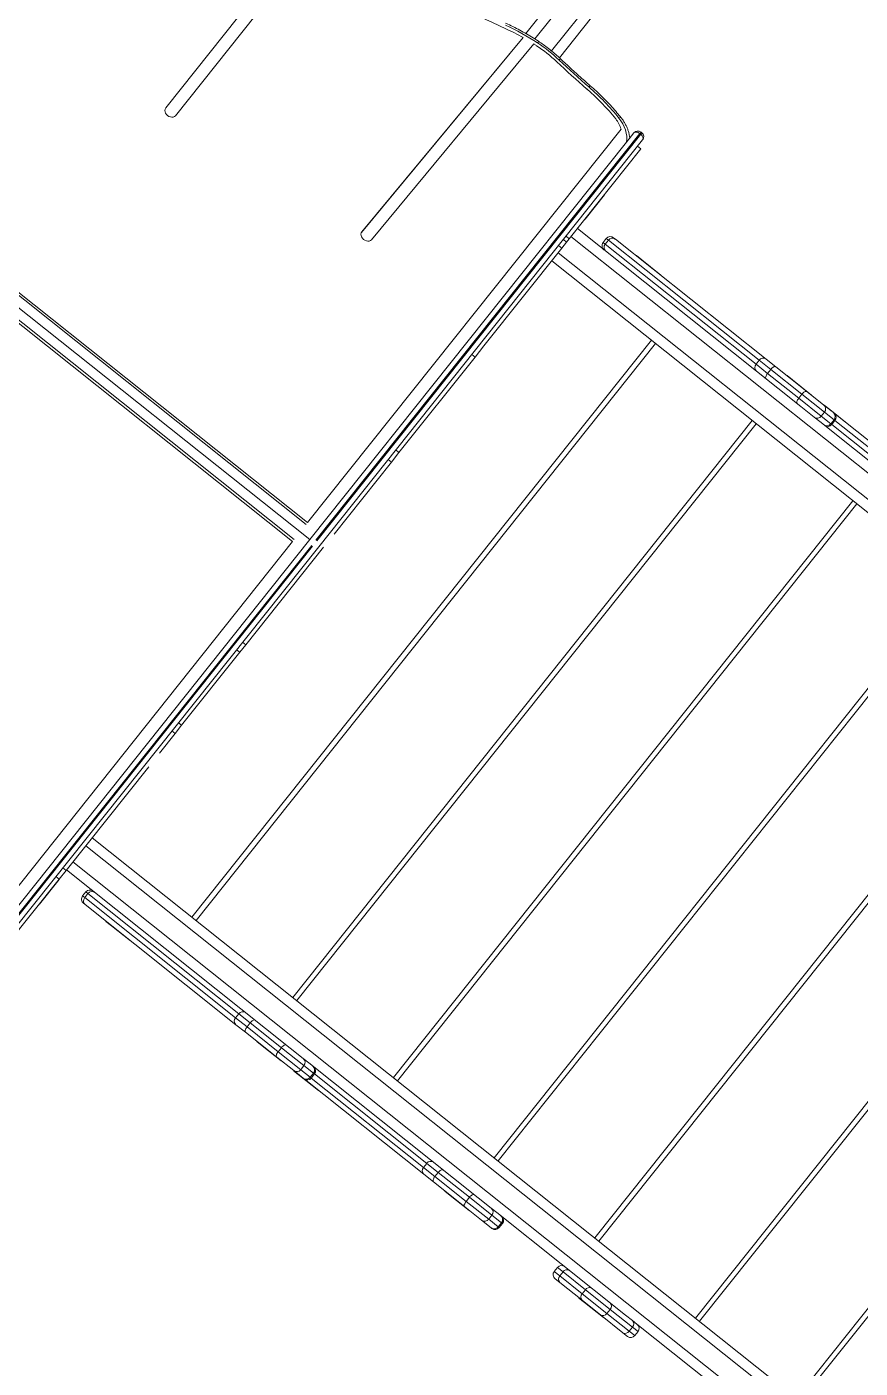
# Model space of a CAD drawing. Header units: millimetres. Extents: x -229914 to 856942, y -268655 to 87212.
# Drawn here: x -140658 to -139850, y 22597 to 23899 of the extents above; entities that cross this region are included whole.
import ezdxf

# ---------------------------------------------------------------- set-up
doc = ezdxf.new("R2010")
doc.units = ezdxf.units.MM

# ---------------------------------------------------------------- blocks, each defined once
blk = doc.blocks.new('Т912NEW')
at = {"color": 7, "linetype": 'Continuous', "lineweight": 15}
for p, q in [((-2231.3, 522.2), (-2231.3, 1057)), ((-2191.3, 1057), (-2191.3, 524.1)), ((-2235.9, 272.4), (-2230.9, 517.6)), ((-2235.9, 271.8), (-2230.9, 515)), ((-2230.9, 515), (-2230.9, 517.6)), ((-2223.9, 272.2), (-2218.9, 519.2)), ((-2089.3, 504.8), (-2089.3, 512)), ((-2083.3, 517), (-2084.3, 517)), ((-2084.3, 515.2), (-2084.3, 10.4)), ((-2083.3, 515.2), (-2084.3, 515.2)), ((-2083.3, 10.4), (-2083.3, 515.2)), ((-2078.3, 512), (-2078.3, 7.2)), ((-2459.8, 495.1), (-2459.8, 247.9)), ((-2101.3, 18.9), (-2101.3, 507.2)), ((-2089.5, 505.7), (-2089.3, 505.5)), ((-2089.3, 7.2), (-2089.3, 500.7)), ((-2078.3, 504.2), (-2074.3, 504.2)), ((-2074.3, 504.2), (-2074.3, 392.6)), ((-2447.8, 492.8), (-2447.8, 247.9)), ((-2074.1, 447.3), (-2074.3, 447.3)), ((-2074.1, 417), (-2074.1, 447.4)), ((-2074.3, 417), (-2074.1, 417)), ((-2041.3, 420.2), (-2039.1, 420.2)), ((-2039.1, 420.2), (-1852, 420.2)), ((-2013.2, 420.4), (-2013.2, 420.2)), ((-2006.4, 420.4), (-2013.2, 420.4)), ((-1982.8, 420.4), (-2006.4, 420.4)), ((-1982.8, 420.2), (-1982.8, 420.4)), ((-1852, 420.2), (-1840.1, 420.2)), ((-1840.1, 420.2), (-1801.4, 420.2)), ((-1826.1, 420.4), (-1826.1, 420.2)), ((-1819.3, 420.4), (-1826.1, 420.4)), ((-1795.7, 420.4), (-1819.3, 420.4)), ((-1801.4, 420.2), (-1780.4, 420.2)), ((-1795.7, 420.2), (-1795.7, 420.4)), ((-1780.4, 420.2), (-1768.6, 420.2)), ((-1773.2, 420.4), (-1780, 420.4)), ((-1779.9, 420.4), (-1779.9, 420.2)), ((-1749.6, 420.4), (-1773.2, 420.4)), ((-1768.6, 420.2), (-1767.6, 420.2)), ((-1767.6, 420.2), (-1618.8, 420.2)), ((-1749.6, 420.2), (-1749.6, 420.4)), ((-2074.3, 405.2), (-1796.8, 405.2)), ((-2046.3, 415.2), (-2046.3, 410.2)), ((-1856.6, 415.2), (-2043.7, 415.2)), ((-2043.7, 410.2), (-2043.7, 415.2)), ((-2043.7, 410.2), (-1856.6, 410.2)), ((-1842.3, 415.2), (-1856.6, 415.2)), ((-1856.6, 410.2), (-1856.6, 415.2)), ((-1856.6, 410.2), (-1842.3, 410.2)), ((-1803.6, 415.2), (-1842.3, 415.2)), ((-1842.3, 410.2), (-1842.3, 415.2)), ((-1842.3, 410.2), (-1803.6, 410.2)), ((-1775.6, 415.2), (-1803.6, 415.2)), ((-1803.6, 410.2), (-1803.6, 415.2)), ((-1803.6, 410.2), (-1775.6, 410.2)), ((-1780.4, 405.2), (-1796.8, 405.2)), ((-1773.6, 405.2), (-1780.4, 405.2)), ((-1775.6, 410.2), (-1775.6, 415.2)), ((-1763.8, 415.2), (-1775.6, 415.2)), ((-1775.6, 410.2), (-1763.8, 410.2)), ((-1773.6, 405.2), (-1563.5, 405.2)), ((-1763.8, 410.2), (-1763.8, 415.2)), ((-1762.6, 410.2), (-1762.6, 415.2)), ((-2078.3, 392.6), (-2074.3, 392.6)), ((-2074.3, 388.5), (-2074.3, 392.6)), ((-2078.3, 388.5), (-2074.3, 388.5)), ((-2078.3, 380.9), (-2074.3, 380.9)), ((-2074.3, 380.9), (-2074.3, 388.5)), ((-2074.3, 380.9), (-2074.3, 259.6)), ((-1149, 365.2), (-2074.3, 365.2)), ((-1945.4, 365.2), (-1945.4, -350.8)), ((-1820.4, 365.2), (-1820.4, -350.8)), ((-1695.5, 365.2), (-1695.5, -350.8)), ((-1570.6, 365.2), (-1570.6, -350.8)), ((-1445.6, 365.2), (-1445.6, -350.8)), ((-1320.7, 365.2), (-1320.7, -350.8)), ((-1195.7, 353.2), (-1195.7, -338.8)), ((-2074.3, 245.8), (-2074.3, 259.6)), ((-2078.3, 245.8), (-2074.3, 245.8)), ((-2074.3, 245.8), (-2074.3, 127.3)), ((-2078.3, 127.3), (-2074.3, 127.3)), ((-2074.3, 115.4), (-2074.3, 127.3)), ((-2078.3, 115.4), (-2074.3, 115.4)), ((-2074.3, 115.4), (-2074.3, 26.1)), ((-3077.3, 18.9), (-2101.3, 18.9)), ((-3077.3, 16.4), (-2101.3, 16.4)), ((-3089.3, 7.2), (-2089.3, 7.2)), ((-2089.3, -496.8), (-2089.3, 7.2)), ((-2084.3, 4), (-2084.3, -500.2)), ((-2083.3, -500.2), (-2083.3, 4)), ((-2078.3, 7.2), (-2078.3, -497)), ((-2074.3, 9.8), (-2074.3, -111.4)), ((-2101.3, -2), (-3077.3, -2)), ((-2101.3, -4.6), (-3077.3, -4.6)), ((-2101.3, -496.1), (-2101.3, -4.6)), ((-2078.3, -111.4), (-2074.3, -111.4)), ((-2074.3, -111.4), (-2074.3, -120.7)), ((-2078.3, -120.7), (-2074.3, -120.7)), ((-2074.3, -120.7), (-2074.3, -211.3)), ((-2078.3, -211.3), (-2074.3, -211.3)), ((-2078.3, -221.4), (-2074.3, -221.4)), ((-2074.3, -221.4), (-2074.3, -211.3)), ((-2074.3, -221.4), (-2074.3, -246)), ((-2074.3, -262.7), (-2074.3, -391.5)), ((-2074.3, -350.8), (-1149, -350.8)), ((-2078.3, -391.5), (-2074.3, -391.5)), ((-2078.3, -402.1), (-2074.3, -402.1)), ((-1796.8, -390.8), (-2074.3, -390.8)), ((-2074.3, -391.5), (-2074.3, -402.1)), ((-2074.3, -402.1), (-2074.3, -484.3)), ((-2074.1, -402.7), (-2074.3, -402.7)), ((-2074.1, -433), (-2074.1, -402.6)), ((-2046.3, -395.8), (-2046.3, -400.8)), ((-1856.6, -395.8), (-2043.7, -395.8)), ((-2043.7, -400.8), (-2043.7, -395.8)), ((-2043.7, -400.8), (-1856.6, -400.8)), ((-1842.3, -395.8), (-1856.6, -395.8)), ((-1856.6, -400.8), (-1856.6, -395.8)), ((-1856.6, -400.8), (-1842.3, -400.8)), ((-1803.6, -395.8), (-1842.3, -395.8)), ((-1842.3, -400.8), (-1842.3, -395.8)), ((-1842.3, -400.8), (-1803.6, -400.8)), ((-1775.6, -395.8), (-1803.6, -395.8)), ((-1803.6, -400.8), (-1803.6, -395.8)), ((-1803.6, -400.8), (-1775.6, -400.8)), ((-1796.8, -390.8), (-1780.4, -390.8)), ((-1780.4, -390.8), (-1773.6, -390.8)), ((-1775.6, -400.8), (-1775.6, -395.8)), ((-1763.8, -395.8), (-1775.6, -395.8)), ((-1775.6, -400.8), (-1763.8, -400.8)), ((-1563.5, -390.8), (-1773.6, -390.8)), ((-1763.8, -400.8), (-1763.8, -395.8)), ((-1762.6, -400.8), (-1762.6, -395.8)), ((-1609.1, -395.8), (-1623.3, -395.8)), ((-1623.3, -400.8), (-1623.3, -395.8)), ((-1623.3, -400.8), (-1609.1, -400.8)), ((-1570.4, -395.8), (-1609.1, -395.8)), ((-1609.1, -400.8), (-1609.1, -395.8)), ((-1609.1, -400.8), (-1570.4, -400.8)), ((-1542.4, -395.8), (-1570.4, -395.8)), ((-1570.4, -400.8), (-1570.4, -395.8)), ((-1570.4, -400.8), (-1542.4, -400.8)), ((-1563.5, -390.8), (-1547.2, -390.8)), ((-1547.2, -390.8), (-1540.4, -390.8)), ((-1542.4, -400.8), (-1542.4, -395.8)), ((-1530.6, -395.8), (-1542.4, -395.8)), ((-1542.4, -400.8), (-1530.6, -400.8)), ((-1380.7, -390.8), (-1540.4, -390.8)), ((-1530.6, -400.8), (-1530.6, -395.8)), ((-1529.4, -400.8), (-1529.4, -395.8)), ((-1454.1, -395.8), (-1461.1, -395.8)), ((-1461.1, -400.8), (-1461.1, -395.8)), ((-1461.1, -400.8), (-1454.1, -400.8)), ((-1426.4, -395.8), (-1454.1, -395.8)), ((-1454.1, -400.8), (-1454.1, -395.8)), ((-1454.1, -400.8), (-1426.4, -400.8)), ((-1395.8, -395.8), (-1426.4, -395.8)), ((-1426.4, -400.8), (-1426.4, -395.8)), ((-1426.4, -400.8), (-1395.8, -400.8)), ((-1395.8, -400.8), (-1395.8, -395.8)), ((-1368.1, -395.8), (-1395.8, -395.8)), ((-1395.8, -400.8), (-1368.1, -400.8)), ((-1380.7, -390.8), (-1371.9, -390.8)), ((-1371.9, -390.8), (-1366.7, -390.8)), ((-1368.1, -400.8), (-1368.1, -395.8)), ((-1361.1, -395.8), (-1368.1, -395.8)), ((-1368.1, -400.8), (-1361.1, -400.8)), ((-1229, -390.8), (-1366.7, -390.8)), ((-1361.1, -400.8), (-1361.1, -395.8)), ((-2039.1, -405.8), (-2041.3, -405.8)), ((-1852, -405.8), (-2039.1, -405.8)), ((-2013.2, -405.8), (-2013.2, -406)), ((-2013.2, -406), (-2006.4, -406)), ((-2006.4, -406), (-1982.8, -406)), ((-1982.8, -406), (-1982.8, -405.8)), ((-1840.1, -405.8), (-1852, -405.8)), ((-1801.4, -405.8), (-1840.1, -405.8)), ((-1826.1, -405.8), (-1826.1, -406)), ((-1826.1, -406), (-1819.3, -406)), ((-1819.3, -406), (-1795.7, -406)), ((-1780.4, -405.8), (-1801.4, -405.8)), ((-1795.7, -406), (-1795.7, -405.8)), ((-1768.6, -405.8), (-1780.4, -405.8)), ((-1780, -406), (-1773.2, -406)), ((-1779.9, -405.8), (-1779.9, -406)), ((-1773.2, -406), (-1749.6, -406)), ((-1767.6, -405.8), (-1768.6, -405.8)), ((-1618.8, -405.8), (-1767.6, -405.8)), ((-1749.6, -406), (-1749.6, -405.8)), ((-1606.9, -405.8), (-1618.8, -405.8)), ((-1568.2, -405.8), (-1606.9, -405.8)), ((-1592.9, -406), (-1586.1, -406)), ((-1592.8, -405.8), (-1592.8, -406)), ((-1586.1, -406), (-1562.5, -406)), ((-1547.2, -405.8), (-1568.2, -405.8)), ((-1562.5, -406), (-1562.5, -405.8)), ((-1535.4, -405.8), (-1547.2, -405.8)), ((-1534.4, -405.8), (-1535.4, -405.8)), ((-1450.2, -405.8), (-1456.1, -405.8)), ((-1422.6, -405.8), (-1450.2, -405.8)), ((-1426.3, -405.8), (-1426.3, -406)), ((-1426.3, -406), (-1419.5, -406)), ((-1399.6, -405.8), (-1422.6, -405.8)), ((-1419.5, -406), (-1395.9, -406)), ((-1371.9, -405.8), (-1399.6, -405.8)), ((-1395.9, -406), (-1395.9, -405.8)), ((-1366.1, -405.8), (-1371.9, -405.8)), ((-2074.3, -433), (-2074.1, -433))]:
    blk.add_line(p, q, dxfattribs=at)
at = {"color": 8, "linetype": 'Continuous', "lineweight": 15}
for p, q in [((-2221.3, 1049.9), (-2221.3, 523.6)), ((-2201.3, 524.6), (-2201.3, 1049.9)), ((-2084.3, 517), (-2084.3, 515.2)), ((-2083.3, 515.2), (-2083.3, 517)), ((-2043.7, 415.2), (-2046.3, 415.2)), ((-2046.3, 410.2), (-2043.7, 410.2)), ((-1762.6, 415.2), (-1763.8, 415.2)), ((-1763.8, 410.2), (-1762.6, 410.2)), ((-1623.3, 415.2), (-1762.6, 415.2)), ((-1762.6, 410.2), (-1623.3, 410.2)), ((-1140.7, 395.2), (-2074.3, 395.2)), ((-2074.3, 375.2), (-1140.7, 375.2)), ((-1950.4, -350.8), (-1950.4, 365.2)), ((-1825.4, -350.8), (-1825.4, 365.2)), ((-1700.5, -350.8), (-1700.5, 365.2)), ((-1575.6, -350.8), (-1575.6, 365.2)), ((-1450.6, -350.8), (-1450.6, 365.2)), ((-1325.7, -350.8), (-1325.7, 365.2)), ((-1200.7, -340.2), (-1200.7, 354.5)), ((-2235.9, 272.2), (-2235.9, 272.4)), ((-1140.7, -360.8), (-2074.3, -360.8)), ((-2074.3, -380.8), (-1140.7, -380.8)), ((-2043.7, -395.8), (-2046.3, -395.8)), ((-2046.3, -400.8), (-2043.7, -400.8)), ((-1762.6, -395.8), (-1763.8, -395.8)), ((-1763.8, -400.8), (-1762.6, -400.8)), ((-1623.3, -395.8), (-1762.6, -395.8)), ((-1762.6, -400.8), (-1623.3, -400.8)), ((-1529.4, -395.8), (-1530.6, -395.8)), ((-1530.6, -400.8), (-1529.4, -400.8))]:
    blk.add_line(p, q, dxfattribs=at)
at = {"color": 7, "linetype": 'Continuous', "lineweight": 15, "flags": 128}
for points in [[(-2151.2, 519.7), (-2156, 519.9), (-2160.9, 520.2), (-2165.8, 520.5), (-2170.6, 520.8), (-2175.5, 521.1), (-2180.4, 521.4), (-2185.2, 521.8), (-2190.1, 522.2)], [(-2360.7, 488.9), (-2346.7, 491.6), (-2332.7, 494.5), (-2318.8, 497.4), (-2304.9, 500.5), (-2291, 503.7), (-2277.1, 506.9), (-2263.3, 510.3), (-2249.6, 513.7)], [(-2190.9, 519.5), (-2186, 519.1), (-2181.1, 518.7), (-2176.1, 518.3), (-2171.2, 518), (-2166.3, 517.7), (-2161.4, 517.4), (-2156.5, 517.2), (-2151.5, 516.9)], [(-2089.3, 500.7), (-2090.8, 503.1), (-2092.7, 505.3), (-2095, 507.3), (-2097.4, 509.2), (-2100.2, 510.8), (-2103.1, 512.3), (-2106.3, 513.4), (-2109.6, 514.3)], [(-2089.3, 512), (-2089.2, 512.6), (-2088.9, 513.2), (-2088.4, 513.7), (-2087.8, 514.2), (-2087, 514.6), (-2086.2, 514.9), (-2085.2, 515.1), (-2084.3, 515.2)], [(-2083.3, 515.2), (-2082.3, 515.1), (-2081.3, 514.9), (-2080.5, 514.6), (-2079.7, 514.2), (-2079.1, 513.7), (-2078.6, 513.2), (-2078.3, 512.6), (-2078.3, 512)], [(-1840.1, 420.2), (-1840.5, 420.1), (-1841, 419.8), (-1841.3, 419.3), (-1841.7, 418.7), (-1841.9, 417.9), (-1842.1, 417.1), (-1842.3, 416.1), (-1842.3, 415.2)], [(-1801.4, 420.2), (-1801.9, 420.1), (-1802.3, 419.8), (-1802.7, 419.3), (-1803, 418.7), (-1803.3, 417.9), (-1803.5, 417.1), (-1803.6, 416.1), (-1803.6, 415.2)], [(-1842.3, 410.2), (-1842.3, 409.2), (-1842.1, 408.3), (-1841.9, 407.4), (-1841.7, 406.6), (-1841.3, 406), (-1841, 405.5), (-1840.5, 405.3), (-1840.1, 405.2)], [(-1803.6, 410.2), (-1803.6, 409.2), (-1803.5, 408.3), (-1803.3, 407.4), (-1803, 406.6), (-1802.7, 406), (-1802.3, 405.5), (-1801.9, 405.3), (-1801.4, 405.2)], [(-2235.9, 272.4), (-2235.7, 271.2), (-2235.2, 270.1), (-2234.2, 269.1), (-2233, 268.4), (-2231.6, 267.9), (-2230, 267.7), (-2228.5, 267.9), (-2227, 268.3), (-2225.7, 269), (-2224.8, 269.9), (-2224.1, 271), (-2223.9, 272.2)], [(-2459.8, 247.9), (-2459.6, 246.7), (-2459, 245.6), (-2458, 244.7), (-2456.8, 243.9), (-2455.4, 243.5), (-2453.8, 243.3), (-2452.3, 243.5), (-2450.8, 243.9), (-2449.6, 244.7), (-2448.6, 245.6), (-2448, 246.7), (-2447.8, 247.9)], [(-1840.1, -390.8), (-1840.5, -390.9), (-1841, -391.2), (-1841.3, -391.7), (-1841.7, -392.3), (-1841.9, -393.1), (-1842.1, -393.9), (-1842.3, -394.9), (-1842.3, -395.8)], [(-1842.3, -400.8), (-1842.3, -401.8), (-1842.1, -402.7), (-1841.9, -403.6), (-1841.7, -404.4), (-1841.3, -405), (-1841, -405.5), (-1840.5, -405.7), (-1840.1, -405.8)], [(-1801.4, -390.8), (-1801.9, -390.9), (-1802.3, -391.2), (-1802.7, -391.7), (-1803, -392.3), (-1803.3, -393.1), (-1803.5, -393.9), (-1803.6, -394.9), (-1803.6, -395.8)], [(-1803.6, -400.8), (-1803.6, -401.8), (-1803.5, -402.7), (-1803.3, -403.6), (-1803, -404.4), (-1802.7, -405), (-1802.3, -405.5), (-1801.9, -405.7), (-1801.4, -405.8)], [(-1606.9, -390.8), (-1607.3, -390.9), (-1607.7, -391.2), (-1608.1, -391.7), (-1608.5, -392.3), (-1608.7, -393.1), (-1608.9, -393.9), (-1609.1, -394.9), (-1609.1, -395.8)], [(-1609.1, -400.8), (-1609.1, -401.8), (-1608.9, -402.7), (-1608.7, -403.6), (-1608.5, -404.4), (-1608.1, -405), (-1607.7, -405.5), (-1607.3, -405.7), (-1606.9, -405.8)], [(-1568.2, -390.8), (-1568.7, -390.9), (-1569.1, -391.2), (-1569.4, -391.7), (-1569.8, -392.3), (-1570, -393.1), (-1570.2, -393.9), (-1570.4, -394.9), (-1570.4, -395.8)], [(-1570.4, -400.8), (-1570.4, -401.8), (-1570.2, -402.7), (-1570, -403.6), (-1569.8, -404.4), (-1569.4, -405), (-1569.1, -405.5), (-1568.7, -405.7), (-1568.2, -405.8)]]:
    blk.add_lwpolyline(points, dxfattribs=at)
at = {"color": 8, "linetype": 'Continuous', "lineweight": 15, "flags": 128}
blk.add_lwpolyline([(-2109.6, 514.3), (-2109.3, 514.9), (-2109, 515.5), (-2108.8, 515.8), (-2108.6, 515.9), (-2108.5, 516)], dxfattribs=at)
at = {"color": 7, "linetype": 'Continuous', "lineweight": 15}
for centre, radius, start, end in [((-2196.7, 299.1), 224, 95.1341, 104.2363), ((-2203.2, 372.5), 150.3, 84.9833, 95.1642), ((-2197.2, 307.7), 212.5, 99.1169, 104.2658), ((-2196.2, 301.4), 219, 95.1694, 95.9396), ((-2203.2, 378.8), 141.2, 84.9834, 95.1649), ((-2160.8, 290.4), 226.8, 77.4548, 87.6636), ((-2160.8, 284.2), 235.7, 77.4556, 87.6631), ((-2117.3, 484.7), 27.6, 54.4491, 77.9092), ((-2084.3, 512), 5, 90, 180), ((-2083.3, 512), 5, 0, 90), ((-2041.3, 415.2), 5, 90, 180), ((-2038.9, 415.4), 4.8, 92.7024, 182.4726), ((-1851.8, 415.4), 4.8, 92.6991, 182.4759), ((-1780.5, 415.3), 4.91, 358.8863, 88.8475), ((-1768.7, 415.3), 4.91, 358.8863, 88.8475), ((-1767.6, 415.2), 5, 0, 90), ((-2041.3, 410.2), 5, 180, 270), ((-2038.9, 410), 4.8, 177.5296, 267.2954), ((-1851.8, 410), 4.8, 177.5263, 267.2987), ((-1780.5, 410.1), 4.91, 271.1547, 1.1115), ((-1768.7, 410.1), 4.91, 271.1547, 1.1115), ((-1767.6, 410.2), 5, 270, 0), ((-2041.3, -395.8), 5, 90, 180), ((-2041.3, -400.8), 5, 180, 270), ((-2038.9, -395.6), 4.8, 92.7032, 182.4718), ((-2038.9, -401), 4.8, 177.5296, 267.2954), ((-1851.8, -395.6), 4.8, 92.6999, 182.4751), ((-1851.8, -401), 4.8, 177.5263, 267.2987), ((-1780.5, -395.7), 4.91, 358.8871, 88.8467), ((-1780.5, -400.9), 4.91, 271.1547, 1.1115), ((-1768.7, -395.7), 4.91, 358.8871, 88.8467), ((-1768.7, -400.9), 4.91, 271.1547, 1.1115), ((-1767.6, -395.8), 5, 0, 90), ((-1767.6, -400.8), 5, 270, 0), ((-1618.6, -395.6), 4.8, 92.7054, 182.4636), ((-1618.6, -401), 4.8, 177.5378, 267.2932), ((-1547.3, -395.7), 4.91, 358.887, 88.8525), ((-1547.3, -400.9), 4.91, 271.1489, 1.1116), ((-1535.5, -395.7), 4.91, 358.887, 88.8525), ((-1535.5, -400.9), 4.91, 271.1489, 1.1116), ((-1534.4, -395.8), 5, 0, 90), ((-1534.4, -400.8), 5, 270, 0), ((-1456.1, -395.8), 5, 90, 180), ((-1456.1, -400.8), 5, 180, 270), ((-1449.6, -395.3), 4.53, 98.5533, 186.5361), ((-1449.6, -401.4), 4.53, 173.4653, 261.4452), ((-1421.9, -395.3), 4.53, 98.5533, 186.5361), ((-1421.9, -401.4), 4.53, 173.4653, 261.4452), ((-1400.3, -395.3), 4.53, 353.4639, 81.4467), ((-1400.3, -401.4), 4.53, 278.5548, 6.5347), ((-1372.6, -395.3), 4.53, 353.4639, 81.4467), ((-1372.6, -401.4), 4.53, 278.5548, 6.5347), ((-1366.1, -395.8), 5, 0, 90), ((-1366.1, -400.8), 5, 270, 0)]:
    blk.add_arc(centre, radius, start, end, dxfattribs=at)
at = {"color": 8, "linetype": 'Continuous', "lineweight": 15}
for centre, radius, start, end in [((-2220.2, 522.3), 3.42, 358.8648, 29.7677), ((-2186.6, 522.3), 3.51, 151.0525, 181.148), ((-2144.2, 519.8), 6.91, 165.9193, 180.8318)]:
    blk.add_arc(centre, radius, start, end, dxfattribs=at)
at = {"color": 7, "linetype": 'Continuous', "lineweight": 15}
for points, knots in [([(-2217.2, 524), (-2218.5, 523.8), (-2222.4, 523.5), (-2228.7, 522.7), (-2236.1, 521.5), (-2243.5, 520.1), (-2249.1, 518.8), (-2252.3, 518), (-2253, 517.9)], [0, 0, 0, 0, 0.109373, 0.315907, 0.522451, 0.729017, 0.935577, 1, 1, 1, 1]), ([(-2189.6, 524), (-2190.7, 524.1), (-2193.9, 524.3), (-2199.1, 524.6), (-2205.2, 524.6), (-2211.3, 524.4), (-2215.3, 524.1), (-2217.2, 524)], [0, 0, 0, 0, 0.1187775, 0.3423599, 0.5659637, 0.7895692, 1, 1, 1, 1]), ([(-2151, 521.5), (-2153.4, 521.6), (-2160.7, 521.9), (-2172.4, 522.6), (-2182.8, 523.4), (-2188.5, 523.9), (-2189.6, 524)], [0, 0, 0, 0, 0.192884, 0.56002, 0.907836, 1, 1, 1, 1]), ([(-2108.5, 516), (-2109.8, 516.2), (-2113.6, 517.1), (-2119.9, 518.3), (-2127.5, 519.4), (-2135.2, 520.4), (-2143, 521.1), (-2148.2, 521.4), (-2151, 521.5)], [0, 0, 0, 0, 0.094917, 0.274141, 0.453365, 0.632598, 0.811824, 1, 1, 1, 1]), ([(-2089.4, 505.8), (-2089.4, 505.8), (-2090.1, 506.6), (-2091.7, 507.9), (-2094.1, 509.8), (-2096.8, 511.5), (-2099.7, 513), (-2102.7, 514.3), (-2105.7, 515.3), (-2107.6, 515.8), (-2108.5, 516)], [0, 0, 0, 0, 0.002695, 0.148406, 0.29483, 0.441844, 0.589256, 0.73696, 0.884853, 1, 1, 1, 1]), ([(-2089.3, 505.5), (-2089.3, 505.2), (-2089.3, 504.7), (-2089.3, 503.2), (-2089.3, 501.8), (-2089.3, 501), (-2089.3, 500.7)], [0, 0, 0, 0, 0.307505, 0.586384, 0.871868, 1, 1, 1, 1])]:
    blk.add_open_spline(points, degree=3, knots=knots, dxfattribs=at)

msp = doc.modelspace()

# ---------------------------------------------------------------- block references
at = {"rotation": 321.4676820499667}
msp.add_blockref('Т912NEW', (-138753.82306, 22094.20638), dxfattribs=at)

doc.saveas('drawing.dxf')
